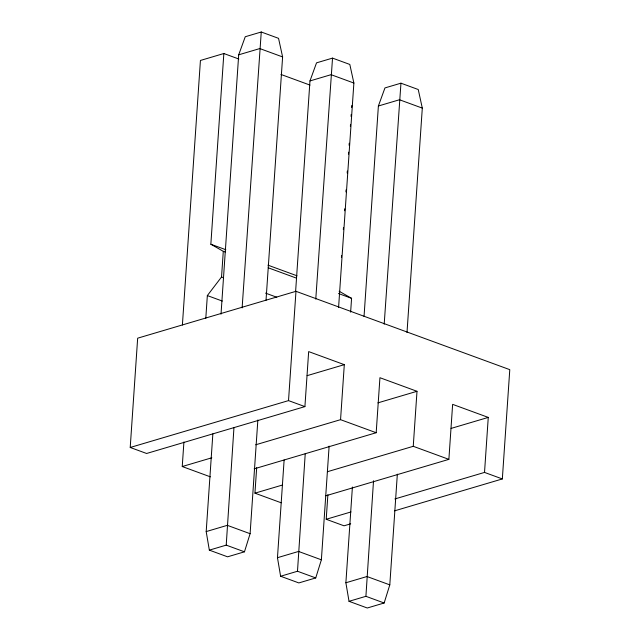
<?xml version="1.0" encoding="UTF-8"?>
<svg xmlns="http://www.w3.org/2000/svg" width="640" height="640" viewBox="0 0 640 640"><rect width="100%" height="100%" fill="white"/><g stroke="black" fill="none" stroke-linecap="round" stroke-linejoin="round"><path stroke-width="0.96" d="M212.856 433.84L206.192 531.584L209.336 550.136L226.216 545.136L233.96 427.592M284.128 459.952L277.464 557.696L280.608 576.248L297.488 571.248L305.232 453.704M352.408 487.016L345.88 582.768L349.024 601.312L365.912 596.312L373.52 480.768M255.672 444.792L340.552 419.672L344.304 364.656L308.664 351.6L304.912 406.608L146.608 453.48L130.216 447.472L137.664 338.184L295.976 291.312L509.784 369.656L502.336 478.944L394.568 510.848M182.392 325.008L200.432 60.456L223.848 53.52L238.832 59.016M210.376 476.84L182.24 466.536L183.92 441.976M205.8 318.28L207.344 295.576L221.536 277L223.288 251.328L210.848 244.232L223.848 53.52M221.016 314.144L238.696 54.816L245.256 36.736L261.256 32L278.544 38.336L282.608 56.928L266.016 300.296M242.12 307.896L261.256 32M209.336 550.136L227.576 556.816L244.464 551.816L250.104 533.696L257.856 419.984M281.2 502.792L254.936 493.168L256.68 467.632M295.616 291.384L309.968 80.936L316.528 62.848L332.528 58.112L349.816 64.448L353.88 83.04L338.584 307.456M130.216 447.472L288.52 400.608L295.976 291.312M315.776 299.104L332.528 58.112M341.432 257.464L341.568 255.48M343.328 229.648L343.464 227.664M344.616 210.776L344.752 208.792M345.904 191.904L346.04 189.92M347.192 173.032L347.328 171.048M348.48 154.16L348.616 152.176M349.088 145.224L349.224 143.24M350.376 126.352L350.512 124.368M351.048 116.416L351.184 114.432M351.656 107.48L351.792 105.496M280.608 576.248L298.848 582.928L315.736 577.936L321.376 559.808L329.128 446.104M350.704 523.832L344.024 525.808L326.208 519.28L327.88 494.728M350.632 312.152L351.576 298.328L339.136 291.232M364.04 316.456L378.384 106L384.952 87.92L400.952 83.184L418.24 89.52L422.304 108.112L407 332.528M254.12 468.864L376.184 432.728L379.936 377.712L417 391.296L413.248 446.304L327.416 471.712M384.192 324.168L400.952 83.184M349.024 601.312L367.272 608L384.152 603L389.8 584.872L397.344 474.16M325.856 495.784L448.88 459.36L452.632 404.352L488.264 417.408L484.52 472.416L394.872 498.952M238.696 54.816L259.8 48.568L282.608 56.928M309.968 80.936L331.072 74.68L353.88 83.04M378.384 106L399.496 99.752L422.304 108.112M307.104 375.664L344.304 364.656M377.896 402.864L417 391.296M182.24 466.536L211.808 457.784M451.072 428.416L488.264 417.408M254.936 493.168L282.592 484.984M206.192 531.584L227.304 525.336L250.104 533.696M326.208 519.28L351.008 511.944M277.464 557.696L298.568 551.448L321.376 559.808M345.88 582.768L366.992 576.52L389.8 584.872M280.968 74.448L309.992 85.088M210.848 244.232L225.824 249.72M267.968 265.16L296.992 275.792M223.288 251.328L225.16 252.016M268.232 267.792L296.328 278.088M338.464 293.528L351.576 298.328M221.536 277L223.408 277.688M265.544 293.12L276.784 297.24M207.344 295.576L222.328 301.064M288.52 400.608L304.912 406.608M340.552 419.672L376.184 432.728M413.248 446.304L448.88 459.36M484.52 472.416L502.336 478.944M226.216 545.136L244.464 551.816M297.488 571.248L315.736 577.936M365.912 596.312L384.152 603"/></g></svg>
